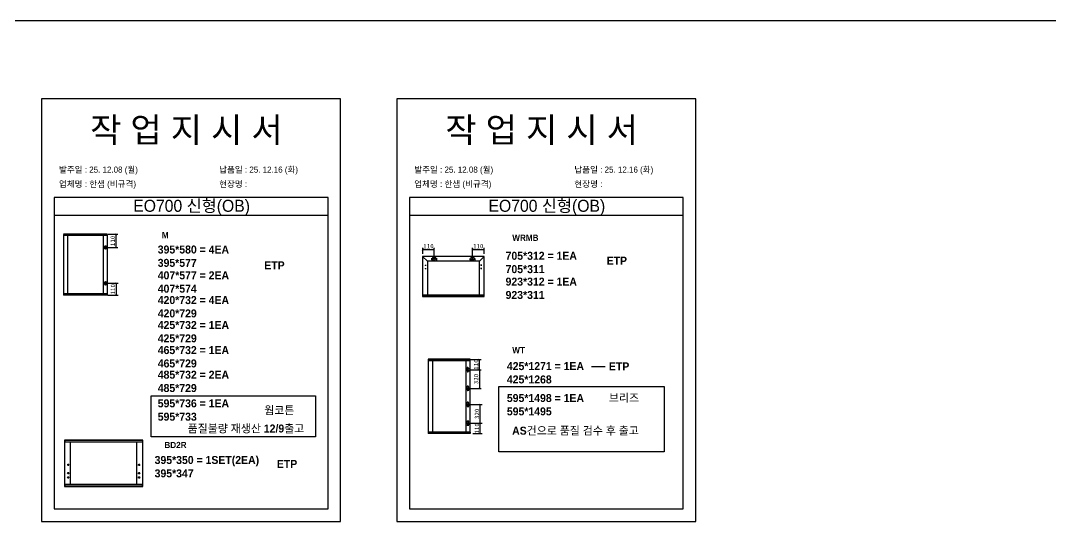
# Model space of a CAD drawing. Header units: millimetres. Extents: x -44117 to 256353, y -2095463 to 65325.
# Drawn here: x 112720 to 118509, y -541371 to -538555 of the extents above; entities that cross this region are included whole.
import ezdxf

# ---------------------------------------------------------------- set-up
doc = ezdxf.new("R2010")
doc.units = ezdxf.units.MM
doc.header["$LTSCALE"] = 10
doc.layers.add('Layer1', color=7, linetype='Continuous', lineweight=70)
doc.styles.add('MtX_Gulim', font='')
doc.styles.get('MtX_Gulim').set_extended_font_data('Gulim', bold=True)
doc.dimstyles.new('ISO-25', dxfattribs={"dimtxt": 2.5, "dimasz": 2.5, "dimexe": 1, "dimexo": 1, "dimtad": 1, "dimtxsty": 'Standard', "dimblk": 'ARCHTICK', "dimcen": 2.5, "dimadec": 0, "dimazin": 0, "dimtfac": 1, "dimtmove": 0, "dimatfit": 3, "dimfxl": 0, "dimarcsym": 0})

# ---------------------------------------------------------------- blocks, each defined once
blk = doc.blocks.new('_ArchTick')
at = {"color": 0, "linetype": 'ByBlock', "const_width": 0.15}
blk.add_lwpolyline([(-0.5, -0.5), (0.5, 0.5)], dxfattribs=at)
blk = doc.blocks.new('*D4177')
at = {"color": 0, "lineweight": -2}
for p, q in [((113212, -539757.1), (113266.6, -539757.1)), ((113256.6, -539830.7), (113256.6, -539757.1)), ((113212, -539830.7), (113266.6, -539830.7))]:
    blk.add_line(p, q, dxfattribs=at)
at = {"layer": 'Defpoints', "color": 0}
for p in [(113197, -539757.1), (113256.6, -539757.1), (113197, -539830.7)]:
    blk.add_point(p, dxfattribs=at)
at = {"color": 0, "lineweight": -2, "xscale": 10, "yscale": 10, "zscale": 10}
for p, rotation in [((113256.6, -539757.1), 90), ((113256.6, -539830.7), 270)]:
    blk.add_blockref('_ArchTick', p, dxfattribs=dict(at, rotation=rotation))
at = {"color": 0, "insert": (113237.9, -539793.9), "char_height": 25, "attachment_point": 5, "rotation": 90}
blk.add_mtext('110', dxfattribs=at)
blk = doc.blocks.new('*D4178')
at = {"color": 0, "lineweight": -2}
for p, q in [((113212, -540032.6), (113267.6, -540032.6)), ((113257.6, -540032.6), (113257.6, -540099.5)), ((113212, -540099.5), (113267.6, -540099.5))]:
    blk.add_line(p, q, dxfattribs=at)
at = {"layer": 'Defpoints', "color": 0}
for p in [(113197, -540032.6), (113197, -540099.5), (113257.6, -540099.5)]:
    blk.add_point(p, dxfattribs=at)
at = {"color": 0, "lineweight": -2, "xscale": 10, "yscale": 10, "zscale": 10}
for p, rotation in [((113257.6, -540032.6), 90), ((113257.6, -540099.5), 270)]:
    blk.add_blockref('_ArchTick', p, dxfattribs=dict(at, rotation=rotation))
at = {"color": 0, "insert": (113238.8, -540066), "char_height": 25, "attachment_point": 5, "rotation": 90}
blk.add_mtext('110', dxfattribs=at)
blk = doc.blocks.new('*D4179')
at = {"color": 0, "lineweight": -2}
for p, q in [((114980.3, -539866.8), (114980.3, -539832.2)), ((114980.3, -539842.2), (115044.8, -539842.2)), ((115044.8, -539879.5), (115044.8, -539832.2))]:
    blk.add_line(p, q, dxfattribs=at)
at = {"layer": 'Defpoints', "color": 0}
for p in [(115044.8, -539842.2), (114980.3, -539881.8), (115044.8, -539894.5)]:
    blk.add_point(p, dxfattribs=at)
at = {"color": 0, "lineweight": -2, "xscale": 10, "yscale": 10, "zscale": 10, "rotation": 180}
blk.add_blockref('_ArchTick', (114980.3, -539842.2), dxfattribs=at)
at = {"color": 0, "lineweight": -2, "xscale": 10, "yscale": 10, "zscale": 10}
blk.add_blockref('_ArchTick', (115044.8, -539842.2), dxfattribs=at)
at = {"color": 0, "insert": (115012.6, -539823.5), "char_height": 25, "attachment_point": 5}
blk.add_mtext('110', dxfattribs=at)
blk = doc.blocks.new('*D4180')
at = {"color": 0, "lineweight": -2}
for p, q in [((115260.4, -539879.5), (115260.4, -539832.2)), ((115260.4, -539842.2), (115324.9, -539842.2)), ((115324.9, -539866.8), (115324.9, -539832.2))]:
    blk.add_line(p, q, dxfattribs=at)
at = {"layer": 'Defpoints', "color": 0}
for p in [(115324.9, -539842.2), (115260.4, -539894.5), (115324.9, -539881.8)]:
    blk.add_point(p, dxfattribs=at)
at = {"color": 0, "lineweight": -2, "xscale": 10, "yscale": 10, "zscale": 10, "rotation": 180}
blk.add_blockref('_ArchTick', (115260.4, -539842.2), dxfattribs=at)
at = {"color": 0, "lineweight": -2, "xscale": 10, "yscale": 10, "zscale": 10}
blk.add_blockref('_ArchTick', (115324.9, -539842.2), dxfattribs=at)
at = {"color": 0, "insert": (115292.6, -539823.5), "char_height": 25, "attachment_point": 5}
blk.add_mtext('110', dxfattribs=at)
blk = doc.blocks.new('*D4181')
at = {"color": 0, "lineweight": -2}
for p, q in [((115251.3, -540460.4), (115309.2, -540460.4)), ((115299.2, -540518.3), (115299.2, -540460.4)), ((115251.3, -540518.3), (115309.2, -540518.3))]:
    blk.add_line(p, q, dxfattribs=at)
at = {"layer": 'Defpoints', "color": 0}
for p in [(115236.3, -540460.4), (115299.2, -540460.4), (115236.3, -540518.3)]:
    blk.add_point(p, dxfattribs=at)
at = {"color": 0, "lineweight": -2, "xscale": 10, "yscale": 10, "zscale": 10}
for p, rotation in [((115299.2, -540460.4), 90), ((115299.2, -540518.3), 270)]:
    blk.add_blockref('_ArchTick', p, dxfattribs=dict(at, rotation=rotation))
at = {"color": 0, "insert": (115280.5, -540489.3), "char_height": 25, "attachment_point": 5, "rotation": 90}
blk.add_mtext('110', dxfattribs=at)
blk = doc.blocks.new('*D4182')
at = {"color": 0, "lineweight": -2}
for p, q in [((115251.3, -540818.8), (115313.8, -540818.8)), ((115303.8, -540877.3), (115303.8, -540818.8)), ((115262.9, -540877.3), (115313.8, -540877.3))]:
    blk.add_line(p, q, dxfattribs=at)
at = {"layer": 'Defpoints', "color": 0}
for p in [(115236.3, -540818.8), (115303.8, -540818.8), (115247.9, -540877.3)]:
    blk.add_point(p, dxfattribs=at)
at = {"color": 0, "lineweight": -2, "xscale": 10, "yscale": 10, "zscale": 10}
for p, rotation in [((115303.8, -540818.8), 90), ((115303.8, -540877.3), 270)]:
    blk.add_blockref('_ArchTick', p, dxfattribs=dict(at, rotation=rotation))
at = {"color": 0, "insert": (115285, -540848.1), "char_height": 25, "attachment_point": 5, "rotation": 90}
blk.add_mtext('110', dxfattribs=at)
blk = doc.blocks.new('*D4183')
at = {"color": 0, "lineweight": -2}
for p, q in [((115251.3, -540713.6), (115313.8, -540713.6)), ((115303.8, -540818.8), (115303.8, -540713.6)), ((115251.3, -540818.8), (115313.8, -540818.8))]:
    blk.add_line(p, q, dxfattribs=at)
at = {"layer": 'Defpoints', "color": 0}
for p in [(115236.3, -540713.6), (115303.8, -540713.6), (115236.3, -540818.8)]:
    blk.add_point(p, dxfattribs=at)
at = {"color": 0, "lineweight": -2, "xscale": 10, "yscale": 10, "zscale": 10}
for p, rotation in [((115303.8, -540713.6), 90), ((115303.8, -540818.8), 270)]:
    blk.add_blockref('_ArchTick', p, dxfattribs=dict(at, rotation=rotation))
at = {"color": 0, "insert": (115285, -540766.2), "char_height": 25, "attachment_point": 5, "rotation": 90}
blk.add_mtext('320', dxfattribs=at)
blk = doc.blocks.new('*D4184')
at = {"color": 0, "lineweight": -2}
for p, q in [((115251.3, -540518.3), (115309.2, -540518.3)), ((115299.2, -540518.3), (115299.2, -540623.4)), ((115251.3, -540623.4), (115309.2, -540623.4))]:
    blk.add_line(p, q, dxfattribs=at)
at = {"layer": 'Defpoints', "color": 0}
for p in [(115236.3, -540518.3), (115236.3, -540623.4), (115299.2, -540623.4)]:
    blk.add_point(p, dxfattribs=at)
at = {"color": 0, "lineweight": -2, "xscale": 10, "yscale": 10, "zscale": 10}
for p, rotation in [((115299.2, -540518.3), 90), ((115299.2, -540623.4), 270)]:
    blk.add_blockref('_ArchTick', p, dxfattribs=dict(at, rotation=rotation))
at = {"color": 0, "insert": (115280.5, -540570.8), "char_height": 25, "attachment_point": 5, "rotation": 90}
blk.add_mtext('320', dxfattribs=at)

msp = doc.modelspace()

# ---------------------------------------------------------------- linework, layer by layer
at = {"color": 1}
msp.add_line((104015.69829, -538555.3442), (196284.84516, -538555.3442), dxfattribs=at)
msp.add_line((104015.69829, -538555.3442), (196284.84516, -538555.3442), dxfattribs=at)
for p, q in [((114448.27815, -539550.43056), (112908.27815, -539550.43056)), ((116445.21771, -539550.43056), (114905.21771, -539550.43056)), ((114448.27815, -539650.43056), (112908.27815, -539650.43056)), ((116445.21771, -539650.43056), (114905.21771, -539650.43056)), ((112961.15843, -539757.33483), (112961.15843, -540099.22171)), ((113207.65907, -539757.77756), (112961.15843, -539757.77756)), ((113207.65907, -539764.46772), (112961.15843, -539764.46772)), ((113207.41311, -539757.08887), (112961.40439, -539757.08887)), ((112983.04903, -539763.9758), (112983.04903, -540092.08883)), ((113185.52251, -540092.08883), (113185.52251, -539764.46772)), ((113206.42926, -539764.46772), (113206.42926, -539757.08887)), ((113207.65907, -540099.22171), (113207.65907, -539757.33483)), ((114980.01727, -539881.80625), (114980.01727, -540106.14657)), ((115006.35802, -539908.147), (114980.10395, -539881.59697)), ((115324.9031, -539881.51028), (114980.31323, -539881.51028)), ((115006.35802, -539908.147), (115006.35802, -540098.15556)), ((115298.85832, -539908.147), (115006.35802, -539908.147)), ((115060.9767, -539894.53268), (115028.68987, -539894.53268)), ((115033.88263, -539900.45195), (115029.14721, -539900.45195)), ((115031.51492, -539898.08424), (115031.51492, -539902.81965)), ((115044.83328, -539910.67609), (115044.83328, -539878.38926)), ((115060.51934, -539900.45195), (115055.78393, -539900.45195)), ((115058.15164, -539898.08424), (115058.15164, -539902.81965)), ((115244.23965, -539894.53268), (115276.52648, -539894.53268)), ((115249.43242, -539900.45195), (115244.697, -539900.45195)), ((115247.06471, -539898.08424), (115247.06471, -539902.81965)), ((115260.38307, -539910.67609), (115260.38307, -539878.38926)), ((115276.06913, -539900.45195), (115271.33372, -539900.45195)), ((115273.70143, -539898.08424), (115273.70143, -539902.81965)), ((115298.85832, -539908.147), (115325.11238, -539881.59697)), ((115298.85832, -540097.56363), (115298.85832, -539908.147)), ((115325.19907, -540106.14657), (115325.19907, -539881.80625)), ((114993.33563, -539931.23215), (114999.2549, -539931.23215)), ((114993.33563, -539950.17381), (114999.2549, -539950.17381)), ((114996.29527, -539928.27251), (114996.29527, -539934.19178)), ((114996.29527, -539947.21418), (114996.29527, -539953.13345)), ((115311.88071, -539931.23215), (115305.96144, -539931.23215)), ((115311.88071, -539950.17381), (115305.96144, -539950.17381)), ((115308.92108, -539928.27251), (115308.92108, -539934.19178)), ((115308.92108, -539947.21418), (115308.92108, -539953.13345)), ((113207.65907, -540092.08883), (112961.15843, -540092.08883)), ((113207.65907, -540098.77899), (112961.15843, -540098.77899)), ((113207.41311, -540099.46768), (112961.40439, -540099.46768)), ((112962.38824, -540099.46768), (112962.38824, -540092.08883)), ((113206.42926, -540092.08883), (113206.42926, -540099.46768)), ((114980.01727, -540097.56363), (115325.19907, -540097.56363)), ((114980.01727, -540105.61384), (115324.9031, -540105.61384)), ((114980.31323, -540106.44254), (115324.9031, -540106.44254)), ((114981.49709, -540097.56363), (114981.49709, -540106.44254)), ((115323.71925, -540106.44254), (115323.71925, -540097.56363)), ((115010.99896, -540459.93686), (115010.99896, -540877.14472)), ((115247.99252, -540460.41617), (115010.99896, -540460.41617)), ((115247.99252, -540467.65912), (115010.99896, -540467.65912)), ((115247.72624, -540459.67057), (115011.26524, -540459.67057)), ((115012.33038, -540459.67057), (115012.33038, -540467.65912)), ((115034.69831, -540467.12655), (115034.69831, -540869.42247)), ((115224.02688, -540869.42247), (115224.02688, -540467.65912)), ((115246.6611, -540467.65912), (115246.6611, -540459.67057)), ((115247.99252, -540877.14472), (115247.99252, -540459.93686)), ((115221.7514, -540518.25325), (115250.80058, -540518.25325)), ((115233.61314, -540506.27043), (115229.35258, -540506.27043)), ((115233.61314, -540530.23607), (115229.35258, -540530.23607)), ((115231.48286, -540504.14015), (115231.48286, -540508.40071)), ((115231.48286, -540528.10579), (115231.48286, -540532.36635)), ((115236.27599, -540532.77785), (115236.27599, -540503.72867)), ((116005.57454, -540501.321), (115928.57024, -540501.321)), ((115221.7514, -540623.4358), (115250.80058, -540623.4358)), ((115233.61314, -540611.45297), (115229.35258, -540611.45297)), ((115233.61314, -540635.41861), (115229.35258, -540635.41861)), ((115231.48286, -540609.32269), (115231.48286, -540613.58325)), ((115231.48286, -540633.28833), (115231.48286, -540637.54889)), ((115236.27599, -540608.91121), (115236.27599, -540637.96038)), ((115221.7514, -540713.6458), (115250.80058, -540713.6458)), ((115233.61314, -540701.66296), (115229.35258, -540701.66296)), ((115231.48286, -540699.53269), (115231.48286, -540703.79324)), ((115236.27599, -540699.1212), (115236.27599, -540728.17038)), ((115233.61314, -540725.62861), (115229.35258, -540725.62861)), ((115231.48286, -540723.49833), (115231.48286, -540727.75889)), ((115221.7514, -540818.82833), (115250.80058, -540818.82833)), ((115233.61314, -540806.84549), (115229.35258, -540806.84549)), ((115233.61314, -540830.81113), (115229.35258, -540830.81113)), ((115231.48286, -540804.71521), (115231.48286, -540808.97577)), ((115231.48286, -540828.68085), (115231.48286, -540832.94141)), ((115236.27599, -540804.30373), (115236.27599, -540833.35291)), ((115247.99252, -540869.42247), (115010.99896, -540869.42247)), ((115247.99252, -540876.66542), (115010.99896, -540876.66542)), ((115247.72624, -540877.41101), (115011.26524, -540877.41101)), ((115012.33038, -540877.41101), (115012.33038, -540869.42247)), ((115246.6611, -540869.42247), (115246.6611, -540877.41101)), ((112966.2699, -540915.65621), (112966.2699, -541174.09828)), ((113406.8803, -540916.32268), (112966.2699, -540916.32268)), ((113406.8803, -540926.39377), (112966.2699, -540926.39377)), ((113406.51004, -540915.28595), (112966.64016, -540915.28595)), ((112968.1212, -540915.28595), (112968.1212, -540926.39377)), ((112999.59337, -540926.39377), (112999.59337, -541163.36071)), ((113373.55682, -541163.36071), (113373.55682, -540926.39377)), ((113405.02899, -540915.28595), (113405.02899, -540926.39377)), ((113406.8803, -541174.09828), (113406.8803, -540915.65621)), ((112993.48407, -541053.02298), (112981.26546, -541053.02298)), ((112987.37477, -541046.91367), (112987.37477, -541059.13228)), ((113379.66613, -541053.02298), (113391.88474, -541053.02298)), ((113385.77543, -541046.91367), (113385.77543, -541059.13228)), ((112993.48407, -541100.41637), (112981.26546, -541100.41637)), ((112987.37477, -541094.30706), (112987.37477, -541106.52567)), ((112987.37477, -541118.00376), (112987.37477, -541130.22236)), ((113379.66613, -541100.41637), (113391.88474, -541100.41637)), ((113385.77543, -541094.30706), (113385.77543, -541106.52567)), ((113385.77543, -541118.00376), (113385.77543, -541130.22236)), ((113406.8803, -541163.36071), (112966.2699, -541163.36071)), ((113406.8803, -541173.43181), (112966.2699, -541173.43181)), ((112966.64016, -541174.46854), (113406.51004, -541174.46854)), ((112968.1212, -541163.36071), (112968.1212, -541174.46854)), ((112993.48407, -541124.11306), (112981.26546, -541124.11306)), ((113379.66613, -541124.11306), (113391.88474, -541124.11306)), ((113405.02899, -541174.46854), (113405.02899, -541163.36071))]:
    msp.add_line(p, q)
for points in [[(112838.27815, -541371.26084), (114518.27815, -541371.26084), (114518.27815, -538995.26084), (112838.27815, -538995.26084)], [(114835.21771, -541371.26084), (116515.21771, -541371.26084), (116515.21771, -538995.26084), (114835.21771, -538995.26084)], [(115409.09857, -540613.24939), (116337.83972, -540613.24939), (116337.83972, -540980.1278), (115409.09857, -540980.1278)], [(113454.54206, -540665.99796), (114377.35343, -540665.99796), (114377.35343, -540895.83094), (113454.54206, -540895.83094)]]:
    msp.add_lwpolyline(points, close=True)
for points in [[(112908.27815, -539550.43056), (112908.27815, -541301.26084), (114448.27815, -541301.26084), (114448.27815, -539550.43056)], [(114905.21771, -539550.43056), (114905.21771, -541301.26084), (116445.21771, -541301.26084), (116445.21771, -539550.43056)]]:
    msp.add_lwpolyline(points)
for centre, radius in [((115031.51492, -539900.45195), 0.94708), ((115044.83328, -539894.53268), 10.35872), ((115058.15164, -539900.45195), 0.94708), ((115247.06471, -539900.45195), 0.94708), ((115260.38307, -539894.53268), 10.35872), ((115273.70143, -539900.45195), 0.94708), ((114996.29527, -539931.23215), 0.88789), ((114996.29527, -539950.17381), 0.88789), ((115308.92108, -539931.23215), 0.88789), ((115308.92108, -539950.17381), 0.88789), ((115236.27599, -540518.25325), 9.31997), ((115231.48286, -540506.27043), 0.85211), ((115231.48286, -540530.23607), 0.85211), ((115236.27599, -540623.4358), 9.31997), ((115231.48286, -540611.45297), 0.85211), ((115231.48286, -540635.41861), 0.85211), ((115236.27599, -540713.6458), 9.31997), ((115231.48286, -540701.66296), 0.85211), ((115231.48286, -540725.62861), 0.85211), ((115236.27599, -540818.82833), 9.31997), ((115231.48286, -540806.84549), 0.85211), ((115231.48286, -540830.81113), 0.85211), ((112987.37477, -541053.02298), 3.70261), ((113385.77543, -541053.02298), 3.70261), ((112987.37477, -541100.41637), 3.70261), ((112987.37477, -541124.11306), 3.70261), ((113385.77543, -541100.41637), 3.70261), ((113385.77543, -541124.11306), 3.70261)]:
    msp.add_circle(centre, radius)
for centre, radius, start, end in [((113207.41311, -539757.33483), 0.24596, 0, 90), ((114980.31323, -539881.80625), 0.29596, 90, 180), ((115324.9031, -539881.80625), 0.29596, 0, 90), ((112961.40439, -540099.22172), 0.24596, 180, 270), ((113207.41311, -540099.22172), 0.24596, 270, 0), ((114980.31323, -540106.14657), 0.29596, 180, 270), ((115324.9031, -540106.14657), 0.29596, 270, 0), ((115011.26524, -540459.93686), 0.26628, 90, 180), ((115247.72624, -540459.93686), 0.26628, 0, 90), ((115011.26524, -540877.14473), 0.26628, 180, 270), ((115247.72624, -540877.14473), 0.26628, 270, 0), ((112966.64016, -540915.65621), 0.37026, 90, 180), ((113406.51004, -540915.65621), 0.37026, 0, 90), ((112966.64016, -541174.09828), 0.37026, 180, 270), ((113406.51004, -541174.09828), 0.37026, 270, 0)]:
    msp.add_arc(centre, radius, start, end)
at = {"layer": 'Layer1'}
for p, q in [((113197.02109, -539821.64015), (113197.02109, -539839.77055)), ((113197.02109, -540041.64851), (113197.02109, -540023.5181))]:
    msp.add_line(p, q, dxfattribs=at)
for points in [[(113206.08629, -539830.70535), (113187.95589, -539830.70535)], [(113206.08629, -540032.58331), (113187.95589, -540032.58331)]]:
    msp.add_lwpolyline(points, close=True, dxfattribs=at)
for centre in [(113197.02109, -539830.70535), (113197.02109, -540032.58331)]:
    msp.add_circle(centre, 6.04347, dxfattribs=at)

# ---------------------------------------------------------------- texts
at = {"linetype": 'Continuous', "style": 'MtX_Gulim'}
for s, height, p in [('M', 35.04934, (113514.1452, -539779.28589)), ('WRMB', 35.049344, (115483.7427, -539793.82964)), ('WT', 35.049344, (115483.7427, -540425.98937)), ('BD2R', 35.049344, (113528.21812, -540959.11967))]:
    msp.add_text(s, height=height, dxfattribs=at).set_placement(p)
at = {"attachment_point": 1}
for s, width, gutter_width, heights, insert, char_height in [('{\\fGulim|b0|i0|c129|p50;작 업 지 시 서}', 3307.3198183, 12.5, [-155.84554], (113111.08475, -539099.42335), 140), ('{\\fGulim|b0|i0|c129|p50;작 업 지 시 서}', 3307.3198183, 12.5, [-155.84554], (115108.02432, -539099.42335), 140), ('\\pt11;{\\fGulim|b0|i0|c129|p50;발주일 : 25. 12.08 (월)}', 3307.3198183, 12.5, [34.50412], (112935.8754, -539376.14377), 34.3), ('{\\fGulim|b0|i0|c129|p50;납품일 : 25. 12.16 (화)}', 3307.3198183, 12.5, [35.09023], (113835.85338, -539376.14377), 34.3), ('\\pt11;{\\fGulim|b0|i0|c129|p50;발주일 : 25. 12.08 (월)}', 3307.3198183, 12.5, [34.50412], (114932.81496, -539376.14377), 34.3), ('{\\fGulim|b0|i0|c129|p50;납품일 : 25. 12.16 (화)}', 3307.3198183, 12.5, [35.09023], (115832.79294, -539376.14377), 34.3), ('{\\fGulim|b0|i0|c129|p50;업체명 : 한샘 (비규격)}', 3307.3198183, 12.5, [36.11279], (112935.8754, -539456.79995), 34.3), ('{\\fGulim|b0|i0|c129|p50;현장명 : }', 3307.3198183, 12.5, [-38.2735], (113835.85338, -539456.79995), 34.3), ('{\\fGulim|b0|i0|c129|p50;업체명 : 한샘 (비규격)}', 3307.3198183, 12.5, [36.11279], (114932.81496, -539456.79995), 34.3), ('{\\fGulim|b0|i0|c129|p50;현장명 : }', 3307.3198183, 12.5, [-38.2735], (115832.79294, -539456.79995), 34.3), ('{\\fGulim|b0|i0|c129|p50;EO700 신형(OB)}', 1597.0710432, 6.03612, [-85.06834], (113353.15565, -539562.8588), 67.6045736), ('{\\fGulim|b0|i0|c129|p50;EO700 신형(OB)}', 1597.0710432, 6.03612, [-85.06834], (115350.09521, -539562.8588), 67.6045736), ('{\\f굴림|b1|i0|c129|p50;395*580 = 4EA\\P\\C1;395*577}', 13607.1496112, 175, [-121.30952], (113490.91804, -539820.02139), 45), ('{\\f굴림|b1|i0|c129|p50;705*312 = 1EA\\P\\C1;705*311}', 13607.1496112, 175, [-121.36905], (115446.18183, -539855.33374), 45), ('{\\f굴림|b1|i0|c129|p50;ETP}', 13607.1496112, 175, [-46.07143], (116014.16849, -539882.91554), 45), ('{\\f굴림|b1|i0|c129|p50;407*577 = 2EA\\P\\C1;407*574}', 13607.1496112, 175, [-121.36905], (113490.91804, -539965.09732), 45), ('{\\f굴림|b1|i0|c129|p50;ETP}', 13607.1496112, 175, [-46.07143], (114089.6917, -539908.69105), 45), ('{\\f굴림|b1|i0|c129|p50;923*312 = 1EA\\P\\C1;923*311}', 13607.1496112, 175, [-121.36905], (115446.18183, -540000.53303), 45), ('{\\f굴림|b1|i0|c129|p50;420*732 = 4EA\\P\\C1;420*729}', 13607.1496112, 175, [-121.36905], (113490.91804, -540104.25178), 45), ('{\\f굴림|b1|i0|c129|p50;425*732 = 1EA\\P\\C1;425*729}', 13607.1496112, 175, [-121.36905], (113490.91804, -540244.39315), 45), ('{\\f굴림|b1|i0|c129|p50;465*732 = 1EA\\P\\C1;465*729}', 13607.1496112, 175, [-121.36905], (113490.91804, -540385.52144), 45), ('{\\f굴림|b1|i0|c129|p50;425*1271 = 1EA\\P\\C1;425*1268}', 13607.1496112, 175, [-121.36905], (115453.37508, -540475.60411), 45), ('{\\f굴림|b1|i0|c129|p50;ETP}', 13607.1496112, 175, [-46.07143], (116027.04317, -540477.05483), 45), ('{\\f굴림|b1|i0|c129|p50;485*732 = 2EA\\P\\C1;485*729}', 13607.1496112, 175, [-121.36905], (113490.91804, -540523.93572), 45), ('{\\f굴림|b1|i0|c129|p50;595*1498 = 1EA\\P\\C1;595*1495}', 13607.1496112, 175, [-121.36905], (115453.37508, -540655.05062), 45), ('{\\f굴림|b1|i0|c129|p50;브리즈}', 13607.1496112, 175, [-50], (116027.04317, -540654.08007), 45), ('{\\f굴림|b1|i0|c129|p50;595*736 = 1EA\\P\\C1;595*733}', 13607.1496112, 175, [-121.30952], (113490.91804, -540684.88598), 45), ('{\\f굴림|b1|i0|c129|p50;웜코튼}', 13607.1496112, 175, [-48.57143], (114089.6917, -540724.46637), 45), ('{\\f굴림|b1|i0|c129|p50;품질불량 재생산 12/9출고}', 13607.1496112, 175, [-54.34524], (113659.31511, -540826.43828), 45), ('{\\f굴림|b1|i0|c129|p50;AS건으로 품질 검수 후 출고}', 13607.1496112, 175, [-50.11905], (115483.13951, -540838.80207), 45), ('{\\f굴림|b1|i0|c129|p50;395*350 = 1SET(2EA)\\P\\C1;395*347}', 13607.1496112, 175, [-126.36905], (113473.40955, -541003.49023), 45), ('{\\f굴림|b1|i0|c129|p50;ETP}', 13607.1496112, 175, [-46.07143], (114160.43349, -541025.40068), 45)]:
    msp.add_mtext_dynamic_manual_height_columns(s, width=width, gutter_width=gutter_width, heights=heights, dxfattribs=dict(at, insert=insert, char_height=char_height))

# ---------------------------------------------------------------- dimensions: what is measured, and where the dimension line sits
for base, p1, p2, text, picture, middle in [((113256.63486, -539757.08887), (113197.02109, -539830.70535), (113197.02109, -539757.08887), '110', '*D4177', (113237.88486, -539793.89711)), ((113257.58833, -540099.46768), (113197.02109, -540032.58331), (113197.02109, -540099.46768), '110', '*D4178', (113238.83833, -540066.02549)), ((115299.20112, -540623.4358), (115236.27599, -540518.25326), (115236.27599, -540623.4358), '320', '*D4184', (115280.45112, -540570.84453)), ((115303.77259, -540713.6458), (115236.27599, -540818.82832), (115236.27599, -540713.6458), '320', '*D4183', (115285.02259, -540766.23706)), ((115303.77259, -540818.82832), (115247.91453, -540877.33302), (115236.27599, -540818.82832), '110', '*D4182', (115285.02259, -540848.08067))]:
    dim = msp.add_linear_dim(base=base, p1=p1, p2=p2, angle=90, text=text, dimstyle='ISO-25', override={"dimscale": 10, "dimasz": 1, "dimexo": 1.5, "dimtxsty": 'Standard'})
    dim.commit()
    dim.dimension.update_dxf_attribs({"geometry": picture, "text_midpoint": middle})
for base, p1, p2, picture, middle in [((115044.83328, -539842.22585), (114980.31323, -539881.80625), (115044.83328, -539894.53268), '*D4179', (115012.57326, -539823.47585)), ((115324.9031, -539842.22585), (115260.38306, -539894.53268), (115324.9031, -539881.80625), '*D4180', (115292.64308, -539823.47585))]:
    dim = msp.add_linear_dim(base=base, p1=p1, p2=p2, text='110', dimstyle='ISO-25', override={"dimscale": 10, "dimasz": 1, "dimexo": 1.5, "dimtxsty": 'Standard'})
    dim.commit()
    dim.dimension.update_dxf_attribs({"geometry": picture, "text_midpoint": middle})
dim = msp.add_linear_dim(base=(115299.20112, -540460.41617), p1=(115236.27599, -540518.25325), p2=(115236.27599, -540460.41617), angle=90, text='110', dimstyle='ISO-25', override={"dimscale": 10, "dimasz": 1, "dimexo": 1.5, "dimtxsty": 'Standard'})
dim.commit()
dim.dimension.update_dxf_attribs({"geometry": '*D4181', "text_midpoint": (115299.20112, -540489.33471), "dimtype": 160})

doc.saveas('drawing.dxf')
